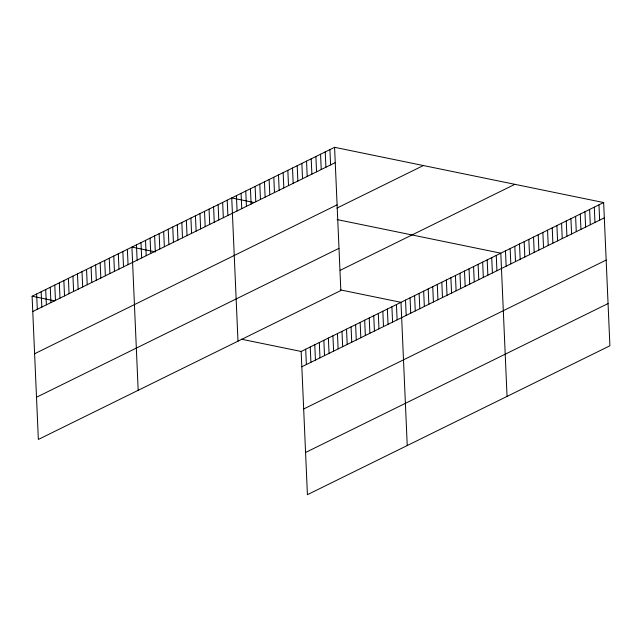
<?xml version="1.0" encoding="UTF-8"?>
<svg xmlns="http://www.w3.org/2000/svg" width="642" height="642" viewBox="0 0 642 642"><rect width="100%" height="100%" fill="white"/><g stroke="black" fill="none" stroke-linecap="round" stroke-linejoin="round"><path stroke-width="0.96" d="M334.586 147.315L340.838 290.537L38.351 439.449L32.1 296.227L334.586 147.315L603.649 202.551L609.9 345.773L307.414 494.685L301.162 351.463L603.649 202.551M32.766 311.539L335.252 162.627M34.612 353.75L337.098 204.838M336.889 208.12L423.375 165.54M36.514 397.238L338.992 248.326M340.172 270.322L514.86 184.326M301.828 366.783L604.315 217.871M303.674 408.986L606.16 260.074M305.576 452.474L608.054 303.562M254.392 202.591L231.738 197.945L237.989 341.167M337.082 219.572L500.8 253.181L507.052 396.403M155.476 251.921L131.923 247.09L138.174 390.304M340.276 289.863L400.985 302.326L407.237 445.548M32.1 296.227L54.755 300.873M241.368 339.193L301.162 351.463M598.97 204.854L599.644 220.166M594.299 207.157L594.965 222.469M589.621 209.461L590.295 224.772M584.95 211.756L585.616 227.075M580.272 214.059L580.938 229.379M575.601 216.362L576.267 231.674M570.923 218.665L571.589 233.977M566.252 220.96L566.918 236.28M561.573 223.264L562.24 238.583M556.903 225.567L557.569 240.878M552.224 227.87L552.89 243.182M547.546 230.173L548.22 245.485M542.875 232.468L543.541 247.788M538.197 234.771L538.871 250.083M533.526 237.075L534.192 252.386M528.847 239.378L529.522 254.689M524.177 241.673L524.843 256.993M519.498 243.976L520.172 259.296M514.828 246.279L515.494 261.591M510.149 248.582L510.823 263.894M505.479 250.886L506.145 266.197M496.266 255.42L496.932 270.731M491.724 257.651L492.398 272.962M487.19 259.882L487.856 275.201M482.656 262.121L483.322 277.432M478.113 264.352L478.788 279.663M473.579 266.582L474.245 281.902M469.037 268.821L469.711 284.133M464.503 271.052L465.169 286.364M459.969 273.283L460.635 288.603M455.427 275.522L456.101 290.834M450.893 277.753L451.559 293.065M446.359 279.984L447.025 295.304M441.816 282.223L442.482 297.535M437.282 284.454L437.948 299.766M432.74 286.685L433.414 302.005M428.206 288.924L428.872 304.236M423.672 291.155L424.338 306.467M419.13 293.386L419.796 308.706M414.596 295.625L415.262 310.937M410.053 297.856L410.728 313.176M405.519 300.087L406.185 315.407M396.443 304.557L397.117 319.877M391.909 306.788L392.575 322.107M387.367 309.027L388.041 324.338M382.833 311.258L383.499 326.577M378.298 313.489L378.965 328.808M373.756 315.728L374.43 331.039M369.222 317.959L369.888 333.278M364.68 320.197L365.354 335.509M360.146 322.428L360.812 337.74M355.612 324.659L356.278 339.979M351.07 326.898L351.744 342.21M346.536 329.129L347.202 344.441M341.993 331.36L342.668 346.68M329.908 149.618L330.582 164.93M337.459 333.599L338.125 348.911M325.237 151.921L325.903 167.233M332.925 335.83L333.591 351.142M320.559 154.216L321.233 169.536M328.383 338.061L329.057 353.381M315.888 156.52L316.554 171.831M323.849 340.3L324.515 355.612M311.209 158.823L311.884 174.134M319.315 342.531L319.981 357.843M314.773 344.762L315.439 360.082M306.539 161.126L307.205 176.438M310.238 347.001L310.905 362.313M301.86 163.421L302.526 178.741M305.696 349.232L306.37 364.544M297.19 165.724L297.856 181.044M292.511 168.027L293.177 183.339M287.841 170.331L288.507 185.642M283.162 172.634L283.828 187.945M278.492 174.929L279.158 190.249M273.813 177.232L274.479 192.544M269.134 179.535L269.809 194.847M264.464 181.838L265.13 197.15M259.785 184.134L260.459 199.453M255.115 186.437L255.781 201.757M250.436 188.74L251.11 204.052M245.766 191.043L246.432 206.355M241.087 193.338L241.761 208.658M236.417 195.641L237.083 210.961M227.204 200.176L227.87 215.495M222.662 202.415L223.336 217.726M218.128 204.646L218.794 219.957M213.593 206.876L214.259 222.196M209.051 209.115L209.725 224.427M204.517 211.346L205.183 226.658M199.983 213.577L200.649 228.897M195.441 215.816L196.107 231.128M190.907 218.047L191.573 233.367M186.365 220.278L187.039 235.598M181.83 222.517L182.497 237.829M177.296 224.748L177.962 240.068M172.754 226.979L173.42 242.299M168.22 229.218L168.886 244.53M163.678 231.449L164.352 246.769M159.144 233.68L159.81 249M154.61 235.919L155.276 251.231M150.067 238.15L150.742 253.47M145.533 240.389L146.199 255.701M140.991 242.62L141.665 257.932M136.457 244.851L137.123 260.171M127.381 249.321L128.055 264.632M122.847 251.552L123.513 266.871M118.305 253.791L118.979 269.102M113.77 256.022L114.436 271.333M109.236 258.253L109.902 273.572M104.694 260.492L105.368 275.803M100.16 262.722L100.826 278.034M95.618 264.953L96.292 280.273M91.084 267.192L91.75 282.504M86.55 269.423L87.216 284.735M82.007 271.654L82.682 286.974M77.473 273.893L78.139 289.205M72.939 276.124L73.605 291.436M68.397 278.355L69.063 293.675M63.863 280.594L64.529 295.906M59.321 282.825L59.995 298.137M54.787 285.056L55.453 300.376M50.253 287.295L50.919 302.607M45.71 289.526L46.384 304.838M41.176 291.757L41.842 307.077M36.634 293.996L37.308 309.308"/></g></svg>
